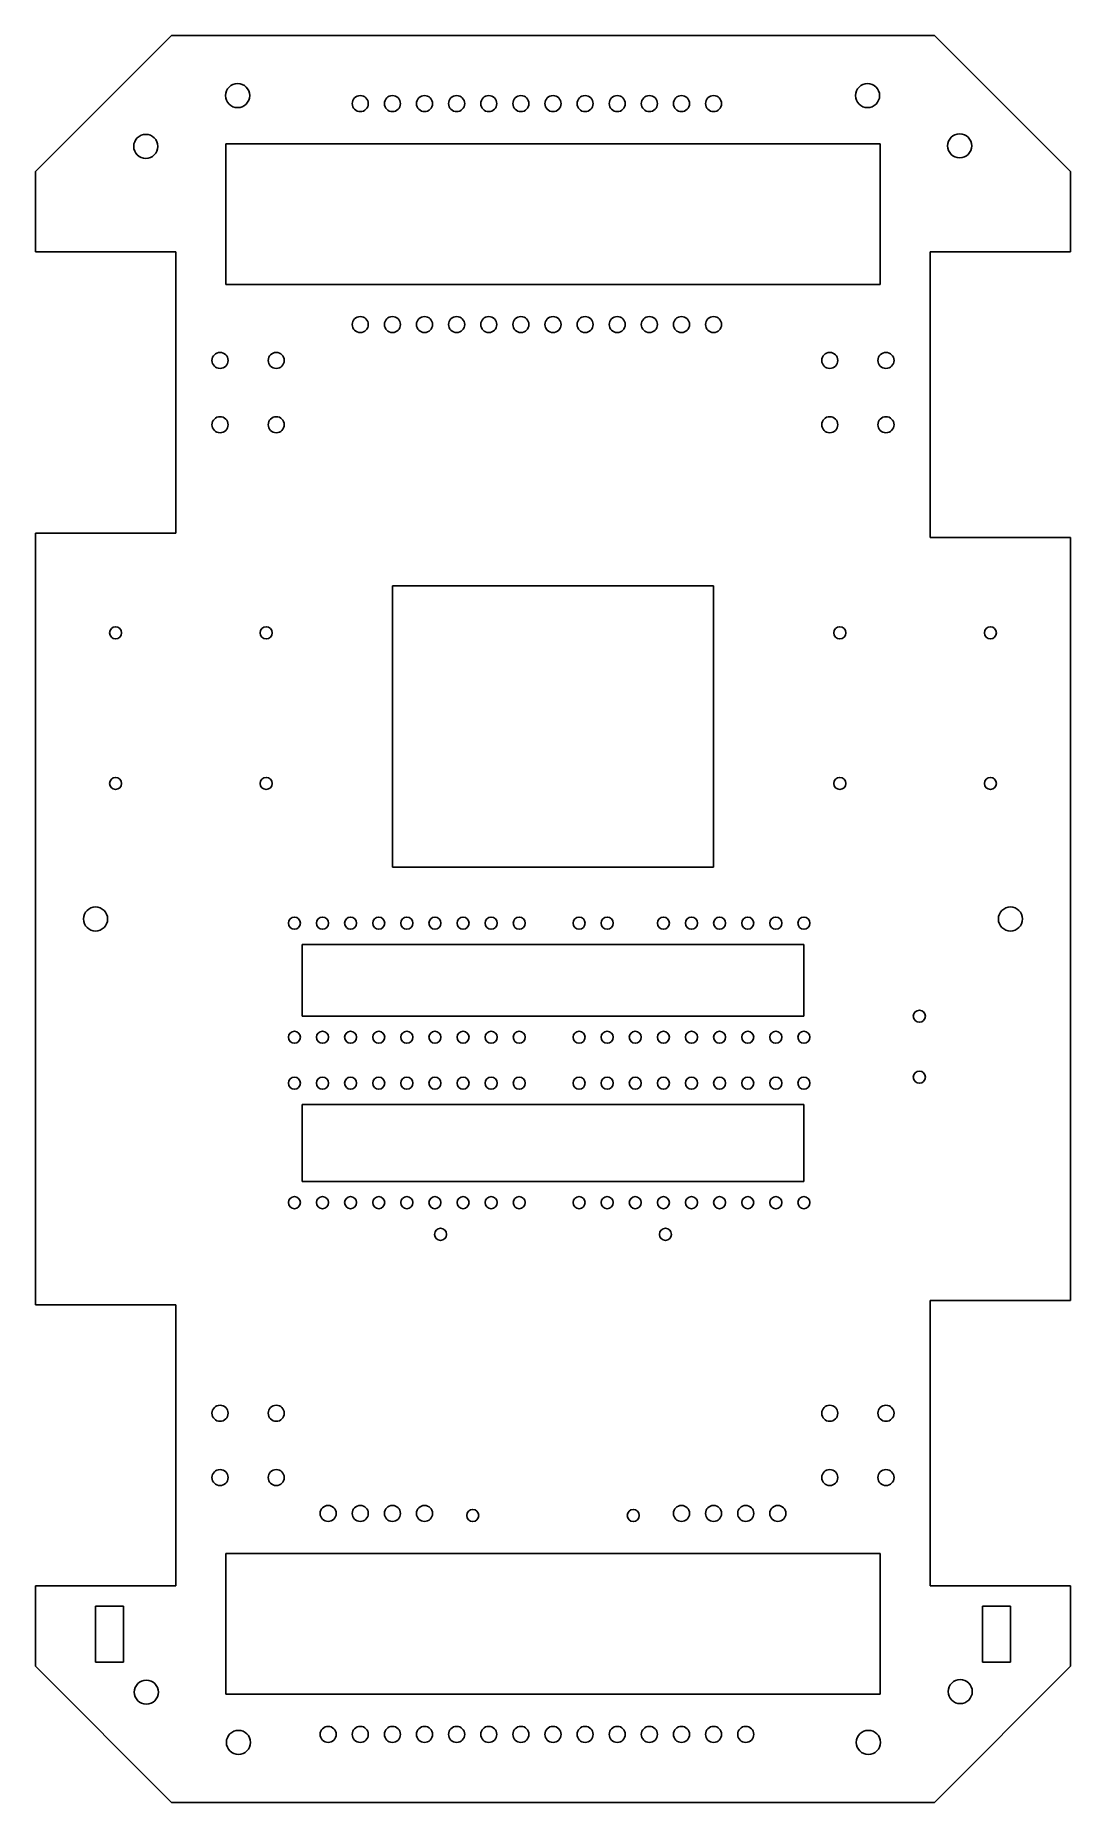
# Model space of a CAD drawing. Header units: millimetres. Extents: x -129 to 129, y -212 to 228.
import ezdxf

# ---------------------------------------------------------------- set-up
doc = ezdxf.new("R2010")
doc.units = ezdxf.units.MM

msp = doc.modelspace()

# ---------------------------------------------------------------- linework, layer by layer
at = {"color": 7, "linetype": 'Continuous', "lineweight": 25}
for p, q in [((-128.94, 193.62), (-95, 227.56)), ((-95, 227.56), (95, 227.56)), ((95, 227.56), (128.94, 193.62)), ((-81.5, 200.56), (81.5, 200.56)), ((-81.5, 165.56), (-81.5, 200.56)), ((81.5, 200.56), (81.5, 165.56)), ((-128.94, 173.62), (-128.94, 193.62)), ((128.94, 193.62), (128.94, 173.62)), ((-93.94, 173.62), (-128.94, 173.62)), ((-93.94, 103.62), (-93.94, 173.62)), ((128.94, 173.62), (93.94, 173.62)), ((93.94, 173.62), (93.94, 102.56)), ((81.5, 165.56), (-81.5, 165.56)), ((-128.94, -88.5), (-128.94, 103.62)), ((-128.94, 103.62), (-93.94, 103.62)), ((93.94, 102.56), (128.94, 102.56)), ((128.94, 102.56), (128.94, -87.44)), ((-40, 90.5), (40, 90.5)), ((-40, 20.5), (-40, 90.5)), ((40, 90.5), (40, 20.5)), ((40, 20.5), (-40, 20.5)), ((-62.5, 1.23), (62.5, 1.23)), ((-62.5, -16.6), (-62.5, 1.23)), ((62.5, 1.23), (62.5, -16.6)), ((62.5, -16.6), (-62.5, -16.6)), ((-62.5, -38.61), (62.5, -38.61)), ((-62.5, -57.77), (-62.5, -38.61)), ((62.5, -38.61), (62.5, -57.77)), ((62.5, -57.77), (-62.5, -57.77)), ((128.94, -87.44), (93.94, -87.44)), ((93.94, -87.44), (93.94, -158.5)), ((-93.94, -88.5), (-128.94, -88.5)), ((-93.94, -158.5), (-93.94, -88.5)), ((-81.5, -150.44), (81.5, -150.44)), ((-81.5, -185.44), (-81.5, -150.44)), ((81.5, -150.44), (81.5, -185.44)), ((-128.94, -178.5), (-128.94, -158.5)), ((-128.94, -158.5), (-93.94, -158.5)), ((93.94, -158.5), (128.94, -158.5)), ((128.94, -158.5), (128.94, -178.5)), ((-113.94, -163.5), (-106.94, -163.5)), ((-113.94, -177.5), (-113.94, -163.5)), ((-106.94, -163.5), (-106.94, -177.5)), ((106.94, -177.5), (106.94, -163.5)), ((106.94, -163.5), (113.94, -163.5)), ((113.94, -163.5), (113.94, -177.5)), ((-95, -212.44), (-128.94, -178.5)), ((-106.94, -177.5), (-113.94, -177.5)), ((128.94, -178.5), (95, -212.44)), ((113.94, -177.5), (106.94, -177.5)), ((81.5, -185.44), (-81.5, -185.44)), ((95, -212.44), (-95, -212.44))]:
    msp.add_line(p, q, dxfattribs=at)
for centre, radius in [((-78.55, 212.56), 3), ((-48, 210.56), 2), ((-40, 210.56), 2), ((-32, 210.56), 2), ((-24, 210.56), 2), ((-16, 210.56), 2), ((-8, 210.56), 2), ((0, 210.56), 2), ((8, 210.56), 2), ((16, 210.56), 2), ((24, 210.56), 2), ((32, 210.56), 2), ((40, 210.56), 2), ((78.35, 212.56), 3), ((-101.43, 199.91), 3), ((101.29, 200.05), 3), ((-48, 155.56), 2), ((-40, 155.56), 2), ((-32, 155.56), 2), ((-24, 155.56), 2), ((-16, 155.56), 2), ((-8, 155.56), 2), ((0, 155.56), 2), ((8, 155.56), 2), ((16, 155.56), 2), ((24, 155.56), 2), ((32, 155.56), 2), ((40, 155.56), 2), ((-82.94, 146.62), 2), ((-68.94, 146.62), 2), ((68.94, 146.62), 2), ((82.94, 146.62), 2), ((-82.94, 130.62), 2), ((-68.94, 130.62), 2), ((68.94, 130.62), 2), ((82.94, 130.62), 2), ((-108.94, 78.81), 1.5), ((-71.44, 78.81), 1.5), ((71.44, 78.81), 1.5), ((108.94, 78.81), 1.5), ((-108.94, 41.31), 1.5), ((-71.44, 41.31), 1.5), ((71.44, 41.31), 1.5), ((108.94, 41.31), 1.5), ((-113.94, 7.56), 3), ((113.94, 7.56), 3), ((-64.41, 6.52), 1.5), ((-57.41, 6.52), 1.5), ((-50.41, 6.52), 1.5), ((-43.41, 6.52), 1.5), ((-36.41, 6.52), 1.5), ((-29.41, 6.52), 1.5), ((-22.41, 6.52), 1.5), ((-15.41, 6.52), 1.5), ((-8.41, 6.52), 1.5), ((6.5, 6.52), 1.5), ((13.5, 6.52), 1.5), ((27.5, 6.52), 1.5), ((34.5, 6.52), 1.5), ((41.5, 6.52), 1.5), ((48.5, 6.52), 1.5), ((55.5, 6.52), 1.5), ((62.5, 6.52), 1.5), ((91.25, -16.65), 1.5), ((-64.41, -21.89), 1.5), ((-57.41, -21.89), 1.5), ((-50.41, -21.89), 1.5), ((-43.41, -21.89), 1.5), ((-36.41, -21.89), 1.5), ((-29.41, -21.89), 1.5), ((-22.41, -21.89), 1.5), ((-15.41, -21.89), 1.5), ((-8.41, -21.89), 1.5), ((6.5, -21.89), 1.5), ((13.5, -21.89), 1.5), ((20.5, -21.89), 1.5), ((27.5, -21.89), 1.5), ((34.5, -21.89), 1.5), ((41.5, -21.89), 1.5), ((48.5, -21.89), 1.5), ((55.5, -21.89), 1.5), ((62.5, -21.89), 1.5), ((91.25, -31.83), 1.5), ((-64.41, -33.32), 1.5), ((-57.41, -33.32), 1.5), ((-50.41, -33.32), 1.5), ((-43.41, -33.32), 1.5), ((-36.41, -33.32), 1.5), ((-29.41, -33.32), 1.5), ((-22.41, -33.32), 1.5), ((-15.41, -33.32), 1.5), ((-8.41, -33.32), 1.5), ((6.5, -33.32), 1.5), ((13.5, -33.32), 1.5), ((20.5, -33.32), 1.5), ((27.5, -33.32), 1.5), ((34.5, -33.32), 1.5), ((41.5, -33.32), 1.5), ((48.5, -33.32), 1.5), ((55.5, -33.32), 1.5), ((62.5, -33.32), 1.5), ((-64.41, -63.06), 1.5), ((-57.41, -63.06), 1.5), ((-50.41, -63.06), 1.5), ((-43.41, -63.06), 1.5), ((-36.41, -63.06), 1.5), ((-29.41, -63.06), 1.5), ((-22.41, -63.06), 1.5), ((-15.41, -63.06), 1.5), ((-8.41, -63.06), 1.5), ((6.5, -63.06), 1.5), ((13.5, -63.06), 1.5), ((20.5, -63.06), 1.5), ((27.5, -63.06), 1.5), ((34.5, -63.06), 1.5), ((41.5, -63.06), 1.5), ((48.5, -63.06), 1.5), ((55.5, -63.06), 1.5), ((62.5, -63.06), 1.5), ((-28, -70.95), 1.5), ((28, -70.95), 1.5), ((-82.94, -115.5), 2), ((-68.94, -115.5), 2), ((68.94, -115.5), 2), ((82.94, -115.5), 2), ((-82.94, -131.5), 2), ((-68.94, -131.5), 2), ((68.94, -131.5), 2), ((82.94, -131.5), 2), ((-56, -140.44), 2), ((-48, -140.44), 2), ((-40, -140.44), 2), ((-32, -140.44), 2), ((-20, -140.95), 1.5), ((20, -140.95), 1.5), ((32, -140.44), 2), ((40, -140.44), 2), ((48, -140.44), 2), ((56, -140.44), 2), ((-101.29, -184.93), 3), ((101.43, -184.79), 3), ((-56, -195.44), 2), ((-48, -195.44), 2), ((-40, -195.44), 2), ((-32, -195.44), 2), ((-24, -195.44), 2), ((-16, -195.44), 2), ((-8, -195.44), 2), ((0, -195.44), 2), ((8, -195.44), 2), ((16, -195.44), 2), ((24, -195.44), 2), ((32, -195.44), 2), ((40, -195.44), 2), ((48, -195.44), 2), ((-78.35, -197.44), 3), ((78.55, -197.44), 3)]:
    msp.add_circle(centre, radius, dxfattribs=at)

doc.saveas('drawing.dxf')
